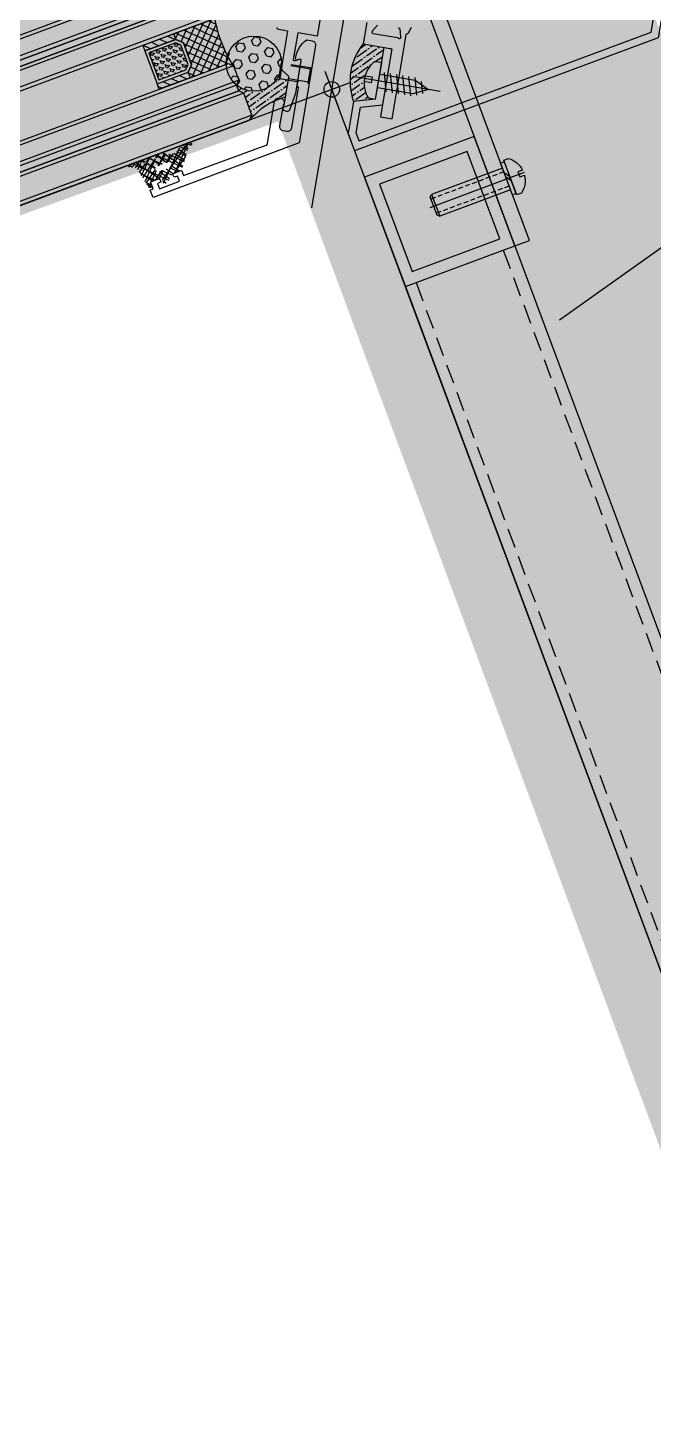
# Model space of a CAD drawing. Extents: x 12199666 to 24617114, y 1197707 to 2548648.
# Drawn here: x 12304635.5 to 12304796.1, y 1248420.5 to 1248774.6 of the extents above; entities that cross this region are included whole.
import ezdxf

# ---------------------------------------------------------------- set-up
doc = ezdxf.new("R2010")
doc.units = 0
doc.header["$LTSCALE"] = 10
doc.header["$MEASUREMENT"] = 0
for name, pattern in [('TX-PLAN-T1-F11$0$ACAD_ISO04W100', [30, 24, -3, 0, -3]), ('TX-PLAN-T1-F11$0$CENTER', [2, 1.25, -0.25, 0.25, -0.25]), ('TX-PLAN-T1-F11$0$CENTER-PISA', [11, 6, -2, 1, -2]), ('TX-PLAN-T1-F11$0$CENTER2', [1.125, 0.75, -0.125, 0.125, -0.125]), ('TX-PLAN-T1-F11$0$DASHED', [0.75, 0.5, -0.25]), ('TX-PLAN-T1-F11$0$HIDDEN', [0.375, 0.25, -0.125]), ('TX-PLAN-T1-F11$0$HIDDEN-PISA', [4.5, 2.5, -2])]:
    doc.linetypes.add(name, pattern=pattern)
doc.layers.add('TX-PLAN-T1-F11$0$_EDO-ALUMINIUM-SECTION', color=90, linetype='Continuous', lineweight=30)
doc.layers.add('TX-PLAN-T1-F11$0$幕墙线', color=114, linetype='Continuous', lineweight=30)
for name, color, linetype in [('TX-PLAN-T1-F11$0$AXIS', 3, 'Continuous'), ('TX-PLAN-T1-F11$0$CW', 4, 'Continuous'), ('TX-PLAN-T1-F11$0$F-Alum', 4, 'Continuous'), ('TX-PLAN-T1-F11$0$F-center', 6, 'TX-PLAN-T1-F11$0$ACAD_ISO04W100'), ('TX-PLAN-T1-F11$0$F-dashed line', 8, 'TX-PLAN-T1-F11$0$DASHED'), ('TX-PLAN-T1-F11$0$F-dim', 1, 'Continuous'), ('TX-PLAN-T1-F11$0$F-Glass', 5, 'Continuous'), ('TX-PLAN-T1-F11$0$F-seslants', 8, 'Continuous'), ('TX-PLAN-T1-F11$0$F_MISC', 8, 'Continuous'), ('TX-PLAN-T1-F11$0$Hatch', 8, 'Continuous'), ('TX-PLAN-T1-F11$0$Hatch @ 1 VP1', 8, 'Continuous'), ('TX-PLAN-T1-F11$0$Hatch @ 1 VPModel', 8, 'Continuous'), ('TX-PLAN-T1-F11$0$PJ', 4, 'Continuous'), ('TX-PLAN-T1-F11$0$TC', 4, 'Continuous'), ('TX-PLAN-T1-F11$0$中心线', 1, 'TX-PLAN-T1-F11$0$CENTER2'), ('TX-PLAN-T1-F11$0$虚线', 8, 'TX-PLAN-T1-F11$0$HIDDEN'), ('TX-PLAN-T1-F11$0$螺栓钉类', 241, 'Continuous')]:
    doc.layers.add(name, color=color, linetype=linetype)
doc.layers.add('TX-PLAN-T1-F11$0$bangong', color=5, linetype='Continuous', true_color=0x0000ff)

# ---------------------------------------------------------------- blocks, each defined once
blk = doc.blocks.new('*U340')
at = {"layer": 'TX-PLAN-T1-F11$0$Hatch @ 1 VP1'}
h = blk.add_hatch(dxfattribs=at)
h.set_pattern_fill('M_GASKET-PISA', color=256, style=0, pattern_type=2)
h.set_pattern_definition([(35.42361603529756, (46.60972058696914, 1.263505759628975), (-0.8694256507828639, 1.222333439680349), []), (125.4236160352975, (46.60972058696914, 1.263505759628975), (-1.222333439680349, -0.8694256507828639), [])])
edge = h.paths.add_edge_path()
edge.add_arc((-1.005758292417113, 2.700000001565058), 1.500000000000064, 269.9999999999914, 310.5724313148193)
edge.add_line((-0.03014508089836454, 1.560623478412708), (1.229683999648614, 2.639376524703948))
edge.add_arc((2.205297211167363, 1.500000001551598), 1.500000000000089, 89.99999999999142, 130.5724313148186, ccw=False)
edge.add_line((2.20529721116759, 3.000000001551598), (2.741785272946117, 3.00000000156524))
edge.add_arc((2.741785272946345, 6.00000000156524), 3.000000000000028, 269.9999999999956, 323.2382780301331)
edge.add_line((5.145179432466875, 4.204534459154274), (7.713046174758574, 7.641857975019775))
edge.add_arc((7.793159313408751, 7.58200912360553), 0.09999999999985255, 115.93827802975, 143.2382780298942, ccw=False)
edge.add_line((7.749419046879666, 7.671935699677306), (9.503507258835953, 8.525123814462859))
edge.add_arc((9.394279516007828, 8.750000003056812), 0.249999999999963, 295.9069544241082, 449.9999999998437)
edge.add_line((9.39427951600851, 9.000000003056812), (6.620583798811595, 9.000000003062269))
edge.add_line((6.620583798811595, 9.000000003062269), (4.773622509620282, 8.04671219667307))
edge.add_arc((3.62699862340969, 10.26825527831079), 2.499999999999945, 214.0621029693552, 297.299999999996, ccw=False)
edge.add_arc((1.307391891253701, 8.70000000312939), 0.2999999999997213, 34.06210296926611, 89.99999999978287)
edge.add_line((1.307391891254838, 9.000000003128662), (-1.589216802361761, 9.000000003135028))
edge.add_arc((-1.589216802362216, 8.750000003135028), 0.2499999999999152, 89.99999999989583, 256.4770942316625)
edge.add_line((-1.64767532243286, 8.506930874220416), (-0.02726917610675628, 8.096945104279257))
edge.add_arc((-0.05179766443939116, 7.999999999915417), 0.0999999999999834, -90.00000000013023, 75.80132993312759, ccw=False)
edge.add_line((-0.05179766443961853, 7.899999999915053), (-0.108955418213327, 7.899999999915053))
edge.add_arc((-0.1089554182137817, 10.39999999991505), 2.499999999999434, 215.2344178976467, 270.00000000001046, ccw=False)
edge.add_arc((-2.2326314786485, 8.900000003135574), 0.1000000000007252, 35.234417898605, 90.00000000078164)
edge.add_line((-2.232631478649864, 9.000000003135938), (-4.881168839528527, 9.000000003142304))
edge.add_arc((-4.881168839528982, 8.750000003142304), 0.2500000000000154, 89.99999999989578, 256.4770942317193)
edge.add_line((-4.939627359599399, 8.506930874227692), (-3.319221213273295, 8.096945104286533))
edge.add_arc((-3.34374970160593, 7.999999999922693), 0.0999999999999834, -90.00000000013023, 75.80132993312759, ccw=False)
edge.add_line((-3.343749701606157, 7.899999999922329), (-3.400907455379411, 7.899999999922329))
edge.add_arc((-3.400907455379865, 10.39999999992233), 2.499999999999949, 214.3262280799825, 270.0000000000104, ccw=False)
edge.add_arc((-5.548092091564513, 8.933849210224253), 0.1000000000000372, 34.32622808016425, 110.1544525972612)
edge.add_arc((-6.443927377176806, 11.37464398673728), 2.499999999999543, 265.3665045616222, 290.154452597025, ccw=False)
edge.add_line((-6.645881460149894, 8.88281442828611), (-8.091786761774756, 9.000000003144123))
edge.add_arc((-8.111982170071997, 8.750817047299279), 0.2499999999999778, 85.36650456163848, 250.7880419743665)
edge.add_line((-8.194248104436383, 8.514740119067937), (-7.412072788158412, 8.239907198840228))
edge.add_arc((-8.075076055456293, 6.352997909141777), 1.999999999999966, 8.473551534714375, 70.64005609634751, ccw=False)
edge.add_line((-6.096908078050546, 6.64770361517094), (-5.244518011203127, 2.024790390883936))
edge.add_arc((-4.749999999999773, 2.098627621301603), 0.5000000000001517, 188.4921821239047, 359.9999999997688)
edge.add_line((-4.249999999999773, 2.098627621299784), (-4.249999999999773, 2.700000001565058))
edge.add_arc((-3.949999999999818, 2.700000001565058), 0.3000000000000682, 90, 180.0000000000217, ccw=False)
edge.add_line((-3.949999999999818, 3.00000000156524), (-1.55130166063168, 3.00000000156524))
edge.add_arc((-1.55130166063168, 2.700000001565058), 0.3000000000000966, 2.7114310796605423e-11, 90, ccw=False)
edge.add_line((-1.251301660631498, 2.700000001565058), (-1.251301660631498, 1.400000001564877))
edge.add_arc((-1.051301660631452, 1.400000001564877), 0.1999999999999602, 180.0000000000408, 270)
edge.add_line((-1.051301660631452, 1.200000001565058), (-1.00575829241734, 1.200000001565058))
edge = h.paths.add_edge_path(flags=16)
edge.add_arc((-1.310476532774146, 5.200000001565058), 0.4999999999999456, 188.3111422397304, 269.9999999999739)
edge.add_line((-1.310476532774373, 4.700000001565058), (1.520024613216037, 4.700000001565058))
edge.add_arc((1.520024613216037, 5.200000001565058), 0.4999999999999762, 270, 323.238278030144)
edge.add_line((1.920590306469421, 4.900755744496564), (2.29411737345049, 5.400755744496564))
edge.add_arc((1.893551680196879, 5.700000001565058), 0.5000000000000022, 323.2382780301569, 450)
edge.add_line((1.893551680196879, 6.200000001565058), (-1.456559369031083, 6.200000001565058))
edge.add_arc((-1.456559369031311, 5.700000001565058), 0.4999999999998603, 89.99999999997395, 188.3111422397347)
edge.add_line((-1.95130821782368, 5.627725686498707), (-1.80522538156697, 5.127725686498707))
at = {"layer": 'TX-PLAN-T1-F11$0$Hatch @ 1 VPModel'}
h = blk.add_hatch(dxfattribs=at)
h.set_pattern_fill('M_GASKET-PISA', color=256, style=0, pattern_type=2)
h.set_pattern_definition([(45, (45.74999999999977, 8.999999999998408), (-1.060660171779821, 1.060660171779821), []), (135, (45.74999999999977, 8.999999999998408), (-1.060660171779821, -1.060660171779821), [])])
edge = h.paths.add_edge_path()
edge.add_arc((-1.005758292417113, 2.700000001565058), 1.500000000000064, 269.9999999999914, 310.5724313148193)
edge.add_line((-0.03014508089836454, 1.560623478412708), (1.229683999648614, 2.639376524703948))
edge.add_arc((2.205297211167363, 1.500000001551598), 1.500000000000089, 89.99999999999142, 130.5724313148186, ccw=False)
edge.add_line((2.20529721116759, 3.000000001551598), (2.741785272946117, 3.00000000156524))
edge.add_arc((2.741785272946345, 6.00000000156524), 3.000000000000028, 269.9999999999956, 323.2382780301331)
edge.add_line((5.145179432466875, 4.204534459154274), (7.713046174758574, 7.641857975019775))
edge.add_arc((7.793159313408751, 7.58200912360553), 0.09999999999985255, 115.93827802975, 143.2382780298942, ccw=False)
edge.add_line((7.749419046879666, 7.671935699677306), (9.503507258835953, 8.525123814462859))
edge.add_arc((9.394279516007828, 8.750000003056812), 0.249999999999963, 295.9069544241082, 449.9999999998437)
edge.add_line((9.39427951600851, 9.000000003056812), (6.620583798811595, 9.000000003062269))
edge.add_line((6.620583798811595, 9.000000003062269), (4.773622509620282, 8.04671219667307))
edge.add_arc((3.62699862340969, 10.26825527831079), 2.499999999999945, 214.0621029693552, 297.299999999996, ccw=False)
edge.add_arc((1.307391891253701, 8.70000000312939), 0.2999999999997213, 34.06210296926611, 89.99999999978287)
edge.add_line((1.307391891254838, 9.000000003128662), (-1.589216802361761, 9.000000003135028))
edge.add_arc((-1.589216802362216, 8.750000003135028), 0.2499999999999152, 89.99999999989583, 256.4770942316625)
edge.add_line((-1.64767532243286, 8.506930874220416), (-0.02726917610675628, 8.096945104279257))
edge.add_arc((-0.05179766443939116, 7.999999999915417), 0.0999999999999834, -90.00000000013023, 75.80132993312759, ccw=False)
edge.add_line((-0.05179766443961853, 7.899999999915053), (-0.108955418213327, 7.899999999915053))
edge.add_arc((-0.1089554182137817, 10.39999999991505), 2.499999999999434, 215.2344178976467, 270.00000000001046, ccw=False)
edge.add_arc((-2.2326314786485, 8.900000003135574), 0.1000000000007252, 35.234417898605, 90.00000000078164)
edge.add_line((-2.232631478649864, 9.000000003135938), (-4.881168839528527, 9.000000003142304))
edge.add_arc((-4.881168839528982, 8.750000003142304), 0.2500000000000154, 89.99999999989578, 256.4770942317193)
edge.add_line((-4.939627359599399, 8.506930874227692), (-3.319221213273295, 8.096945104286533))
edge.add_arc((-3.34374970160593, 7.999999999922693), 0.0999999999999834, -90.00000000013023, 75.80132993312759, ccw=False)
edge.add_line((-3.343749701606157, 7.899999999922329), (-3.400907455379411, 7.899999999922329))
edge.add_arc((-3.400907455379865, 10.39999999992233), 2.499999999999949, 214.3262280799825, 270.0000000000104, ccw=False)
edge.add_arc((-5.548092091564513, 8.933849210224253), 0.1000000000000372, 34.32622808016425, 110.1544525972612)
edge.add_arc((-6.443927377176806, 11.37464398673728), 2.499999999999543, 265.3665045616222, 290.154452597025, ccw=False)
edge.add_line((-6.645881460149894, 8.88281442828611), (-8.091786761774756, 9.000000003144123))
edge.add_arc((-8.111982170071997, 8.750817047299279), 0.2499999999999778, 85.36650456163848, 250.7880419743665)
edge.add_line((-8.194248104436383, 8.514740119067937), (-7.412072788158412, 8.239907198840228))
edge.add_arc((-8.075076055456293, 6.352997909141777), 1.999999999999966, 8.473551534714375, 70.64005609634751, ccw=False)
edge.add_line((-6.096908078050546, 6.64770361517094), (-5.244518011203127, 2.024790390883936))
edge.add_arc((-4.749999999999773, 2.098627621301603), 0.5000000000001517, 188.4921821239047, 359.9999999997688)
edge.add_line((-4.249999999999773, 2.098627621299784), (-4.249999999999773, 2.700000001565058))
edge.add_arc((-3.949999999999818, 2.700000001565058), 0.3000000000000682, 90, 180.0000000000217, ccw=False)
edge.add_line((-3.949999999999818, 3.00000000156524), (-1.55130166063168, 3.00000000156524))
edge.add_arc((-1.55130166063168, 2.700000001565058), 0.3000000000000966, 2.7114310796605423e-11, 90, ccw=False)
edge.add_line((-1.251301660631498, 2.700000001565058), (-1.251301660631498, 1.400000001564877))
edge.add_arc((-1.051301660631452, 1.400000001564877), 0.1999999999999602, 180.0000000000408, 270)
edge.add_line((-1.051301660631452, 1.200000001565058), (-1.00575829241734, 1.200000001565058))
edge = h.paths.add_edge_path(flags=16)
edge.add_arc((-1.310476532774146, 5.200000001565058), 0.4999999999999456, 188.3111422397304, 269.9999999999739)
edge.add_line((-1.310476532774373, 4.700000001565058), (1.520024613216037, 4.700000001565058))
edge.add_arc((1.520024613216037, 5.200000001565058), 0.4999999999999762, 270, 323.238278030144)
edge.add_line((1.920590306469421, 4.900755744496564), (2.29411737345049, 5.400755744496564))
edge.add_arc((1.893551680196879, 5.700000001565058), 0.5000000000000022, 323.2382780301569, 450)
edge.add_line((1.893551680196879, 6.200000001565058), (-1.456559369031083, 6.200000001565058))
edge.add_arc((-1.456559369031311, 5.700000001565058), 0.4999999999998603, 89.99999999997395, 188.3111422397347)
edge.add_line((-1.95130821782368, 5.627725686498707), (-1.80522538156697, 5.127725686498707))
blk = doc.blocks.new('TX-PLAN-T1-F11$0$A$C08103915')
at = {"layer": 'TX-PLAN-T1-F11$0$Hatch'}
blk.add_blockref('*U340', (0, 0), dxfattribs=at)
blk = doc.blocks.new('*U161')
at = {"linetype": 'Continuous'}
for points in [[(-39.56000000512402, 1.000000000547189), (-39.55999967636551, 918.7199344708067), (-41.07999967636551, 918.7199344702589), (-41.08000000512402, 0.9999999999995453)], [(-14.04000000000174, 1.000000001268106), (-14.03999967124323, 918.7199344715276), (-15.55999967124323, 918.7199344715275), (-15.56000000000174, 1.000000001268219)]]:
    blk.add_hatch(color=4, dxfattribs=at).paths.add_polyline_path(points)
at = {"layer": 'TX-PLAN-T1-F11$0$TC'}
h = blk.add_hatch(dxfattribs=at)
h.set_pattern_fill('ANSI31', color=256, scale=0.5, style=0)
h.set_pattern_definition([(45, (41571.46289831595, 2291.421798867439), (-1.122532015133644, 1.122532015133644), [])])
h.paths.add_polyline_path([(-32.06000000512402, 19.99999538405465), (-32.06000001701294, 11.49999538405465), (-33.56000002024346, 11.49999538405465), (-33.56000000835455, 19.99999538405465)])
h = blk.add_hatch(dxfattribs=at)
h.set_pattern_fill('HONEY', color=256, scale=0.3, style=0)
h.set_pattern_definition([(0, (41571.46289831595, 2291.421798879027), (1.42875, 0.8248889999999999), [0.9524999999999999, -1.905]), (120, (41571.46289831595, 2291.421798879027), (-1.428749829302342, 0.8248892956570172), [0.9524999999999981, -1.904999999999996]), (59.99999999999999, (41571.46289831595, 2291.421798879027), (1.706976584081587e-07, 1.649778295657017), [-1.905, 0.9524999999999999])])
h.paths.add_polyline_path([(-24.89137084665388, 10.79999538405756), (-23.8599999967523, 11.83136623395914), (-23.8599999967523, 19.19999538405902), (-31.26000000836619, 19.19999538405902), (-31.26000000836619, 11.83136623395914), (-30.22862915846461, 10.79999538405756)])
h = blk.add_hatch(dxfattribs=at)
h.set_pattern_fill('ANSI31', color=256, scale=0.5, style=0)
h.set_pattern_definition([(45, (41571.46289831595, 2291.421798879027), (-1.122532015133644, 1.122532015133644), [])])
h.paths.add_polyline_path([(-23.06000000865286, 19.99999538405465), (-23.05999999676395, 11.49999538405465), (-21.55999999353342, 11.49999538405465), (-21.56000000542234, 19.99999538405465)])
h = blk.add_hatch(dxfattribs=at)
h.set_pattern_fill('ANSI31', color=256, scale=0.5, style=0)
h.set_pattern_definition([(45, (41571.46289831595, 2291.421798876314), (-1.122532015133644, 1.122532015133644), [])])
h.paths.add_polyline_path([(-23.05999999999447, 19.99999538405465), (-23.05999998811283, 11.49999538405465), (-21.55999998488231, 11.49999538405465), (-21.55999999676395, 19.99999538405465)])
h = blk.add_hatch(dxfattribs=at)
h.set_pattern_fill('ANSI37', color=256, scale=0.5, style=0)
h.set_pattern_definition([(45, (41571.46289831595, 2291.421798879027), (-1.122532015133644, 1.122532015133644), []), (135, (41571.46289831595, 2291.421798879027), (-1.122532015133644, -1.122532015133644), [])])
edge = h.paths.add_edge_path()
edge.add_line((-27.560000006521, 9.999995384054653), (-30.56000000835455, 9.999995384054653))
edge.add_line((-30.56000000835455, 9.999995384054653), (-32.06000000835455, 11.49999538405465))
edge.add_line((-32.06000000835455, 11.49999538405465), (-33.56000000512402, 11.49999538405465))
edge.add_line((-33.56000000512402, 11.49999538405465), (-33.56000000512402, 1.000000001267761))
edge.add_line((-33.56000000512402, 1.000000001267761), (-34.56000000512402, 1.267761007284207e-09))
edge.add_arc((-27.56000000688844, -31.14559677375994), 31.92253433623205, 77.33320347818409, 102.66679652181591, ccw=False)
edge.add_line((-20.56000000865286, 1.267761007284207e-09), (-21.56000000865286, 1.000000001267761))
edge.add_line((-21.56000000865286, 1.000000001267761), (-21.56000000865286, 11.49999538405465))
edge.add_line((-21.56000000865286, 11.49999538405465), (-23.06000000542234, 11.49999538405465))
edge.add_line((-23.06000000542234, 11.49999538405465), (-24.56000000542234, 9.999995384054653))
edge.add_line((-24.56000000542234, 9.999995384054653), (-27.560000006521, 9.999995384054653))
at = {"color": 4, "linetype": 'Continuous'}
for points in [[(-39.56000000512402, 1.000000000547189), (-39.55999967636551, 918.7199344708067), (-41.07999967636551, 918.7199344702589), (-41.08000000512402, 0.9999999999995453)], [(-14.04000000000174, 1.000000001268106), (-14.03999967124323, 918.7199344715276), (-15.55999967124323, 918.7199344715275), (-15.56000000000174, 1.000000001268219)]]:
    blk.add_lwpolyline(points, close=True, dxfattribs=at)
at = {"layer": 'TX-PLAN-T1-F11$0$F-Glass'}
for points in [[(-49.07999967636551, 918.7199344702591), (-49.08000000512402, 0.9999999999995453), (-48.08000000512402, -4.547473508864641e-13), (-42.08000000512402, -4.547473508864641e-13), (-41.08000000512402, 0.9999999999995453), (-41.07999967636551, 918.7199344702593)], [(-33.55999967636551, 918.7199344715275), (-33.56000000512402, 1.000000001267765), (-34.56000000512402, 1.267764559997886e-09), (-38.56000000512402, 5.471889608088532e-10), (-39.56000000512402, 1.000000000547189), (-39.55999967636551, 918.719934470807)], [(-21.55999967124323, 918.7199344715275), (-21.55999999999447, 1.000000001267765), (-20.55999999999447, 1.267764559997886e-09), (-16.55999999999447, 1.267764559997886e-09), (-15.55999999999447, 1.000000001267765), (-15.55999967124323, 918.7199344715275)], [(-14.03999967124323, 918.7199344715276), (-14.04000000000174, 1.000000001268106), (-13.04000000000174, 1.268105620511051e-09), (-9.040000000001742, 1.988681219700084e-09), (-8.040000000001742, 1.000000001988681), (-8.039999671243232, 918.7199344722485)]]:
    blk.add_lwpolyline(points, dxfattribs=at)
at = {"layer": 'TX-PLAN-T1-F11$0$PJ'}
for points in [[(-32.06000000512402, 19.99999538405465), (-32.06000001701294, 11.49999538405465), (-33.56000002024346, 11.49999538405465), (-33.56000000835455, 19.99999538405465)], [(-23.06000000865286, 19.99999538405465), (-23.05999999676395, 11.49999538405465), (-21.55999999353342, 11.49999538405465), (-21.56000000542234, 19.99999538405465)], [(-23.05999999999447, 19.99999538405465), (-23.05999998811283, 11.49999538405465), (-21.55999998488231, 11.49999538405465), (-21.55999999676395, 19.99999538405465)]]:
    blk.add_lwpolyline(points, close=True, dxfattribs=at)
at = {"layer": 'TX-PLAN-T1-F11$0$PJ', "ltscale": 3}
for points in [[(-24.55999999676395, 9.999995384054653), (-23.05999999676395, 11.49999538405465), (-23.05999999676395, 19.99999538405465), (-32.06000000835455, 19.99999538405465), (-32.06000000835455, 11.49999538405465), (-30.56000000835455, 9.999995384054653)], [(-24.89137084665388, 10.79999538405756), (-23.8599999967523, 11.83136623395914), (-23.8599999967523, 19.19999538405902), (-31.26000000836619, 19.19999538405902), (-31.26000000836619, 11.83136623395914), (-30.22862915846461, 10.79999538405756)]]:
    blk.add_lwpolyline(points, close=True, dxfattribs=at)
at = {"layer": 'TX-PLAN-T1-F11$0$PJ'}
blk.add_lwpolyline([(-27.560000006521, 9.999995384054653), (-30.56000000835455, 9.999995384054653), (-32.06000000835455, 11.49999538405465), (-33.56000000512402, 11.49999538405465), (-33.56000000512402, 1.000000001267761), (-34.56000000512402, 1.267761007284207e-09, -0.1109910802000259), (-20.56000000865286, 1.267761007284207e-09), (-21.56000000865286, 1.000000001267761), (-21.56000000865286, 11.49999538405465), (-23.06000000542234, 11.49999538405465), (-24.56000000542234, 9.999995384054653)], format="xyb", close=True, dxfattribs=at)
at = {"layer": 'TX-PLAN-T1-F11$0$TC', "color": 9, "linetype": 'Continuous'}
for p, q in [((-48.08000000512402, -4.547473508864641e-13), (-48.07999967636551, 918.7199344702591)), ((-42.08000000512402, -4.547473508864641e-13), (-42.07999967636551, 918.7199344702593)), ((-38.56000000512402, 5.471889608088532e-10), (-38.55999967636551, 918.719934470807)), ((-34.56000000512402, 1.267764559997886e-09), (-34.55999967636551, 918.7199344715275)), ((-20.55999999999447, 1.267764559997886e-09), (-20.55999967124323, 918.7199344715275)), ((-16.55999999999447, 1.267764559997886e-09), (-16.55999967124323, 918.7199344715275)), ((-13.04000000000174, 1.268105620511051e-09), (-13.03999967124323, 918.7199344715276)), ((-9.040000000001742, 1.988681219700084e-09), (-9.039999671243232, 918.7199344722485))]:
    blk.add_line(p, q, dxfattribs=at)
blk = doc.blocks.new('TX-PLAN-T1-F11$0$A$C3FFC0167')
at = {"layer": 'TX-PLAN-T1-F11$0$F-dim'}
for p, q in [((0, 5), (0, -5)), ((-5, 0), (5, 0))]:
    blk.add_line(p, q, dxfattribs=at)
blk.add_circle((0, 0), 2, dxfattribs=at)
blk = doc.blocks.new('TX-PLAN-T1-F11$0$TY001')
at = {"layer": 'TX-PLAN-T1-F11$0$F-seslants'}
h = blk.add_hatch(dxfattribs=at)
h.set_pattern_fill('ANSI36', color=256, scale=10)
h.set_pattern_definition([(45, (53159.15010211314, 73373.3115634953), (0.6629126073623882, 2.430679560328757), [3.125, -0.625, 0, -0.625])])
h.paths.add_polyline_path([(1475.741659829626, -3.000238316584728), (1475.735380750382, -3.023698362056166), (1476.4957483178, -4.339844692236511), (1477.861875881907, -4.705488615596551), (1480.863326804014, -9.900803077907767), (1480.49768288061, -11.2669306419848, -0.108700271728402), (1486.044363597874, -5.352547239250271, -0.38366498551135), (1487.038812711835, -4.457765866041882), (1487.484396133805, -4.457765866041882, -0.0157503687940426), (1488.538812711835, -3.909441482843249), (1488.538812711835, 0.5262378203333355), (1486.361720151734, 0.5262378203333355), (1486.028386818245, 0.8595711536618182), (1486.028386818245, 1.287237766606268, -0.485481439502047)])
at = {"layer": 'TX-PLAN-T1-F11$0$Hatch'}
h = blk.add_hatch(dxfattribs=at)
h.set_pattern_fill('HEX', color=256, scale=10)
h.set_pattern_definition([(0, (53159.15010211314, 73373.3115634953), (0, 2.165063509461096), [1.25, -2.5]), (120, (53159.15010211314, 73373.3115634953), (-1.875, -1.082531754730548), [1.249999999999995, -2.499999999999991]), (59.99999999999999, (53160.40010211314, 73373.3115634953), (-1.875, 1.082531754730549), [1.25, -2.5])])
edge = h.paths.add_edge_path()
edge.add_arc((1479.197548260214, 3.192174270108808), 7.091483518212044, 0, 360)
at = {"color": 8, "linetype": 'TX-PLAN-T1-F11$0$DASHED'}
for p, q in [((1493.666666785255, 4.192904487004853), (1486.028386818245, 4.192904487004853)), ((1486.361720151734, 4.526237820333336), (1486.361720151734, 0.5262378203333355)), ((1493.666666785255, 4.526237820333336), (1493.666666785255, 0.5262378203333355)), ((1493.666666785255, 0.8595711536618182), (1486.028386818245, 0.8595711536618182))]:
    blk.add_line(p, q, dxfattribs=at)
blk.add_lwpolyline([(1493.666666785255, 0.5262378203333355), (1494.000000118744, 0.8595711536618182), (1494.000000118744, 4.192904487004853), (1493.666666785255, 4.526237820333336), (1486.361720151734, 4.526237820333336), (1486.028386818245, 4.192904487004853), (1486.028386818245, 0.8595711536618182), (1486.361720151734, 0.5262378203333355)], close=True, dxfattribs=at)
at = {"layer": 'TX-PLAN-T1-F11$0$CW'}
blk.add_lwpolyline([(1486.28876543371, 12.88240874816256), (1486.28876543371, 3.520583901990904, 0.2535998008637027), (1486.742967582773, 2.682667017157655), (1488.311711637303, 1.660826845196425, -0.2535998008634184), (1488.538812711835, 1.241868402779801), (1488.538812711835, -6.105417568207486, 0.6457513110634008), (1489.138812711928, -7.434567830408923), (1489.525033742655, -7.434567830408923, 0.3812640285024388), (1490.319859880721, -6.725405103337835), (1491.038812711835, -2.457766181410989), (1491.038812711835, 6.022618576302193, 0.5773502691902374), (1490.588812711881, 6.282426197445602), (1489.488812711788, 5.64734090132697, -0.5773502691789958), (1489.038812711835, 5.907148522470379), (1489.038812695304, 12.88240874816256)], format="xyb", dxfattribs=at)
at = {"layer": 'TX-PLAN-T1-F11$0$F-Alum'}
for points in [[(1486.28876543371, 12.88240874816256), (1484.000000000931, 12.88240874816256, -0.4142135623049005), (1483.500000000931, 13.38240874804615)], [(1494.000000000233, -11.29273159365403), (1494.000000000233, -14.95784693870519), (1459.364570251433, -34.96751975259394), (1458.367566790199, -33.23370628349949), (1459.061065752059, -32.83488403110823), (1458.186207251158, -31.3134427924233, -0.4142135623806517), (1458.259876428638, -31.04036248865305), (1460.036967519438, -30.01838046619378, -0.4142135623665316), (1460.310047823237, -30.09204964365927), (1460.708870075876, -30.78554860601434), (1459.885340058245, -31.25915003099362), (1460.610640215222, -32.52052916021785), (1465.3784455813, -29.77862617318169), (1464.653145424323, -28.51724704405933), (1463.829615406692, -28.99084846908227), (1463.430793153821, -28.29734950669808, -0.4142135623932316), (1463.504462331301, -28.02426920292783), (1465.281553422567, -27.00228718057042, -0.4142135623609854), (1465.554633726133, -27.07595635802136), (1466.180228319252, -28.1639607452089), (1485.787945640972, -16.89569973788457, 0.2684855002917078), (1486.038812711835, -16.46218758852046), (1486.038812711835, -5.457765866041882, -0.4142135623730284), (1487.038812711835, -4.457765866041882), (1487.538812711835, -4.457765866041882, -0.618033988750209), (1488.338812711881, -6.057765866047703), (1488.338812711881, -11.45776610109897, 0.4142135623723339), (1489.338812711881, -12.45776610109897), (1490.538812711835, -12.45776610109897, 0.4142135623746174), (1491.538812711835, -11.45776610109897), (1491.538812711835, -0.957765866041882), (1491.038812711835, -0.457765866041882), (1491.038812711835, 6.022618891685852, 0.5773502691897603), (1490.588812711881, 6.282426512814709), (1489.988812712021, 5.936016351304715, -0.5773502691899626), (1489.538812711835, 6.195823972433573), (1489.538812711835, 6.542234133943566, -0.2206564983027841), (1491.538812711835, 11.46063381085696), (1493.000000118511, 11.46063381085696, -0.4142135623731195), (1494.000000118511, 10.46063381085696), (1494.000000000233, -14.95784693870519)]]:
    blk.add_lwpolyline(points, format="xyb", dxfattribs=at)
blk.add_lwpolyline([(1494, 18.4824087744928), (1494, 12.88240874816256), (1489.038812695304, 12.88240874816256)], dxfattribs=at)
at = {"layer": 'TX-PLAN-T1-F11$0$F-center'}
blk.add_line((1500, -30.81192101103079), (1500, 345.6712806450087), dxfattribs=at)
at = {"layer": 'TX-PLAN-T1-F11$0$F-seslants'}
blk.add_arc((1496.712803189643, -20.91583100105345), 18.8687944706762, 115.6709090079712, 149.2449960017902, dxfattribs=at)
at = {"layer": 'TX-PLAN-T1-F11$0$Hatch'}
blk.add_circle((1479.197548260214, 3.192174270108808), 7.091483518212044, dxfattribs=at)
at = {"layer": 'TX-PLAN-T1-F11$0$F_MISC'}
for name, p, rotation in [('*U161', (1456.811700079124, 31.73098348452186), 120.0159999954288), ('TX-PLAN-T1-F11$0$A$C3FFC0167', (1500, 0), 30.01599997489868)]:
    blk.add_blockref(name, p, dxfattribs=dict(at, rotation=rotation))
at = {"layer": 'TX-PLAN-T1-F11$0$F_MISC', "extrusion": (8.775449756822412e-07, -1.518972730807466e-06, 0.9999999999984615), "rotation": 30.01599997493691}
blk.add_blockref('TX-PLAN-T1-F11$0$A$C08103915', (1463.278279498368, -31.60895130875149, 0.001316317463525519), dxfattribs=at)
blk = doc.blocks.new('TX-PLAN-T1-F11$0$#10x13_Pan-flat-3')
at = {"color": 8, "linetype": 'TX-PLAN-T1-F11$0$HIDDEN-PISA'}
for p, q in [((-1.711377303647168, 10.79835977248877), (1.327780362582416, 11.6126996170351)), ((-2.400000006142363, 9.013843874672602), (1.996997242757061, 10.19201573984174)), ((-2.40000000505097, 7.413843874674058), (2.39999999407155, 8.700000001605076)), ((-2.400000003959576, 5.813843874675513), (2.399999995162943, 7.100000001606531)), ((-2.400000002875458, 4.213843874676968), (2.399999996247061, 5.500000001607987)), ((-2.400000001784065, 2.613843874678423), (2.399999997338455, 3.900000001609442)), ((-2.400000000699947, 1.013843874672602), (2.399999998429848, 2.300000001610897))]:
    blk.add_line(p, q, dxfattribs=at)
for points in [[(-1.790000000022701, -1.251464709639549e-09), (-1.790000006294576, 9.199999998738349), (-8.869392331689596e-09, 12.99999999994179), (1.78999999370717, 9.200000001175795), (1.789999999979045, 1.178705133497715e-09)], [(-0.7499999975334504, -3.659838021652831), (-0.7499999987630872, -1.850000000558794), (0.7500000012369128, -1.849999999540159), (0.7500000024665496, -3.659838020634197)]]:
    blk.add_lwpolyline(points, dxfattribs=at)
at = {"color": 32, "flags": 128}
blk.add_lwpolyline([(-4.750000000021828, -3.281456883996725e-09), (-4.749999999090505, -1.390168597587035, 0.02044951340221976), (-4.746657334493648, -1.471864103412372, 0.04398758774826101), (-4.716998160060029, -1.644951949376264, 0.0521855455310235), (-4.643293307010026, -1.839642807550263, 0.08249689016993748), (-4.4499858410054, -2.104325317188341, 0.02582980303273893), (-4.372616108048533, -2.172696028275823, 0.07268352806201751), (-2.617075641232077, -3.194163244705123, 0.09869610361643641), (0.08183213378651999, -3.69952322718018, 0.08249638678170287), (2.347977953162626, -3.295875031042669, 0.05218730035141757), (3.66753867942316, -2.666293208916613, 0.03066688341591993), (4.372616110929812, -2.172696022316813, 0.01330350973470385), (4.413354222931957, -2.138474128398229, 0.03657129110302831), (4.515303253050661, -2.033838485651358, 0.03475147926750673), (4.597077649370476, -1.921637741856102, 0.02182096229391937), (4.640176463399257, -1.845784510762314, 0.02280395151312757), (4.677971628436353, -1.76281944513903, 0.02280645284837659), (4.708056659233989, -1.676747445577348, 0.02181846118107081), (4.729386651873938, -1.592163116256415, 0.03475398225205351), (4.74792484894715, -1.454558013821952, 0.01610989314854271), (4.750000000909495, -1.390168591096881), (4.749999999978172, 3.194145392626524e-09)], format="xyb", close=True, dxfattribs=at)
at = {"layer": 'TX-PLAN-T1-F11$0$AXIS', "color": 8, "linetype": 'TX-PLAN-T1-F11$0$CENTER-PISA'}
blk.add_line((-1.088483259081841e-08, 15.98909419596748), (4.547473508864641e-09, -6.700000000018917), dxfattribs=at)
blk = doc.blocks.new('*U194')
at = {"layer": 'TX-PLAN-T1-F11$0$中心线', "color": 1, "linetype": 'TX-PLAN-T1-F11$0$CENTER', "ltscale": 2.357947691000002}
blk.add_line((-4.263256414560601e-14, 20.90048662063384), (1.4210854715202e-14, -4.956409502317115), dxfattribs=at)
at = {"layer": 'TX-PLAN-T1-F11$0$虚线', "linetype": 'TX-PLAN-T1-F11$0$HIDDEN', "ltscale": 0.5}
for p, q in [((-1.948286311568509, 1.13686837721616e-13), (-1.948286311568566, 20.00000000000011)), ((1.948286311568523, 1.13686837721616e-13), (1.948286311568481, 20.00000000000011))]:
    blk.add_line(p, q, dxfattribs=at)
at = {"layer": 'TX-PLAN-T1-F11$0$螺栓钉类', "color": 241, "linetype": 'Continuous'}
for p, q in [((-2.40807576862025, 20.00000000000011), (-2.999791744951651, 19.40828402366867)), ((2.999791744951594, 19.40828402366867), (-2.999791744951636, 19.40828402366867)), ((-2.999791744951622, 1.13686837721616e-13), (-2.999791744951651, 19.40828402366867)), ((2.408075768620179, 20.00000000000011), (-2.408075768620321, 20)), ((2.408075768620179, 20.00000000000011), (2.999791744951594, 19.40828402366867)), ((2.999791744951636, 1.13686837721616e-13), (2.999791744951594, 19.40828402366867)), ((-0.9100693464279175, -1), (0.5333063006401062, 0)), ((0.2446311712265015, -1), (1.688006818294525, 0))]:
    blk.add_line(p, q, dxfattribs=at)
blk.add_lwpolyline([(4.350000023841858, 0), (4.350000023841858, -1), (-4.350000023841858, -1), (-4.350000023841858, 0)], close=True, dxfattribs=at)
blk.add_lwpolyline([(-4.75, -1), (4.75, -1), (4.75, -2.319999992847443, -0.2072557309237045), (0.6600000262260437, -4.663157165050507), (0.6600000262260437, -3.379999995231628), (-0.6600000262260437, -3.379999995231628), (-0.6600000262260437, -4.663157165050507, -0.2072557309237047), (-4.75, -2.319999992847443)], format="xyb", close=True, dxfattribs=at)
blk = doc.blocks.new('*U193')
at = {"layer": 'TX-PLAN-T1-F11$0$F-seslants'}
h = blk.add_hatch(dxfattribs=at)
h.set_pattern_fill('ANSI36', color=256, scale=10)
h.set_pattern_definition([(45, (51659.15010211314, 73373.3115634953), (0.6629126073623882, 2.430679560328757), [3.125, -0.625, 0, -0.625])])
h.paths.add_polyline_path([(9.31932475650683, 8.505888903877349, -0.02582980297440925), (9.387695467565209, 8.583258636601386, -0.08249689016993748), (9.65237797726877, 8.776566102431389, -0.05218554553102349), (9.847068835515529, 8.8502709553577, -0.04398758774826101), (10.02015668153763, 8.879930129667628, -0.0204495134361547), (10.10185218742117, 8.883272794206277), (11.49202078185044, 8.88327279422083), (11.49202078161761, 12.88240874800249), (6, 12.88240874816256, 0.2608104144078784), (6, -2.09538701477868), (11.49202078185044, -0.6167272057937225), (10.101852187654, -0.6167272057937225, -0.01610989316636307), (10.03746276488528, -0.6146520537877223, -0.03475398225205351), (9.89985766238533, -0.5961138566199224, -0.02181846118107081), (9.815273333108053, -0.5747838639217662, -0.02280645284837659), (9.729201333597302, -0.5446988330659224, -0.02280395151312758), (9.646236267872155, -0.5069036679778947, -0.02182096229391937), (9.570383036741987, -0.4638048538909061, -0.03475147926750674), (9.458182292990386, -0.3820304574910551, -0.03657129110302829), (9.353546650381759, -0.2800814273068681, -0.0133035096243883), (9.319324756739661, -0.2393433156394167, -0.03066688343163973), (8.825727570336312, 0.4657341165584512, -0.05218730035141757), (8.196145749185234, 1.78529484324099, -0.08249638678170287), (7.792497554561123, 4.051440662879031, -0.09869610361643641), (8.297857538796961, 6.750348437562934, -0.0726835280703614)])
at = {"layer": 'TX-PLAN-T1-F11$0$F-Alum', "flags": 128}
for points in [[(9.09255196643062, -11.85761746624485), (78.35422935755923, 28.15642345116066), (78.35422935755923, 67.55850777409796), (65.99552698526531, 88.95061007936602), (67.72729847277515, 89.95109372012666), (80.35422935755923, 68.09470547204546), (80.35422935755923, 27.00209521962097), (8.361264120787382, -14.58987259608693)], [(53.01061472645961, -31.80457267696329), (390.065040307818, -615.223651404347)], [(27.04169836640358, -46.80740425240947), (364.0961239619646, -630.2264829897904)]]:
    blk.add_lwpolyline(points, dxfattribs=at)
for points in [[(70.5967625908088, 53.70181540730118), (20.37412010924891, 24.68705649960611), (53.01061471598223, -31.80457268311875), (56.47415769123472, -29.80360540235415), (25.83863036497496, 23.22448080564209), (72.59772987198085, 50.23827243235428)], [(38.00336015643552, -5.828000438850722), (12.03444380452856, -20.8308320096985), (27.04169837292284, -46.80740424868418), (53.01061472506262, -31.80457267785096)], [(36.90642838552594, -9.926383129684837), (16.13282649754547, -21.92776378113194), (28.13863014383242, -42.70902155785006), (48.91223203204572, -30.70764090638841)]]:
    blk.add_lwpolyline(points, close=True, dxfattribs=at)
at = {"layer": 'TX-PLAN-T1-F11$0$F-Alum'}
for points in [[(14.20681490004063, 18.53064497445303, 0.2679489999965194), (14.34823619993404, 18.38922357445699), (14.51729610003531, 18.34392417444906, -0.2679490000007903), (14.6587175000459, 18.20250277446758), (15.18977779988199, 16.22055877445382, -0.06554300000034483), (15.19999999995343, 16.14291307446547), (15.19999999995343, 15.98240877444914, -0.4142139999965558), (14.89999999990687, 15.68240877446078, -0.2134220000012545), (14.67639319994487, 15.78240877445205, 0.2134219999990182), (14.45278639998287, 15.88240877444332), (8.099999999860302, 15.88240877447242, -0.4142140000029491), (7.800000000046566, 16.18240877446078), (7.800000000046566, 16.40333457446832, -0.1378519999999419), (7.843922599917278, 16.5596174744569), (8.860984503291547, 18.22612594829116, 0.5854977655323537)], [(6, 18.4824087744928), (6, 12.88240874816256), (12.98969077528454, 12.88240874795883, -0.4142135623730951), (13.48969077528454, 12.38240874795883), (13.48969077528454, -4.866727205939242), (16.49999999860302, -4.866727205939242), (16.49999999930151, 14.37491890779347), (16.5, 17.08240862868843, -0.3595081371707617), (16.74324940005317, 17.37699217445333, 0.2637249999956934), (16.96840649982914, 17.56896947445057), (17.48190779983997, 18.97980277445458, 0.08748900000110169), (17.5, 19.08240877445496, 0.414214000000818)]]:
    blk.add_lwpolyline(points, format="xyb", dxfattribs=at)
for points in [[(11.49202078185044, -0.6167272057937225), (11.49202078161761, 12.88240874814801), (13.48969077528454, 12.88240874817711), (13.48969077528454, -1.772401534864912)], [(11.49202078185044, -0.6167272057937225), (6, -2.09538701477868), (6, -10.50267945055384), (8.361264120787382, -14.58987259608693)], [(9.09255196643062, -11.85761746624485), (8, -9.966481752388063), (8, -3.249715246318374), (13.48969077528454, -1.772401534864912)]]:
    blk.add_lwpolyline(points, dxfattribs=at)
at = {"layer": 'TX-PLAN-T1-F11$0$F-center'}
blk.add_line((0, -30.81192101103079), (0, 345.6712806450087), dxfattribs=at)
at = {"layer": 'TX-PLAN-T1-F11$0$F-dashed line', "flags": 128}
for points in [[(50.2786876456812, -33.38286887168942), (387.3331132275052, -616.8019476004993)], [(29.57848780532368, -45.34184349645511), (366.632913393667, -628.760922236208)]]:
    blk.add_lwpolyline(points, dxfattribs=at)
at = {"layer": 'TX-PLAN-T1-F11$0$Hatch'}
blk.add_arc((19.38038502889685, 5.393510866648285), 15.33356758874301, 150.764598416439, 209.2354015835611, dxfattribs=at)
at = {"layer": 'TX-PLAN-T1-F11$0$F_MISC'}
for name, p, rotation in [('TX-PLAN-T1-F11$0$#10x13_Pan-flat-3', (11.49202078185044, 4.133272794191726), 269.9999999616367), ('TX-PLAN-T1-F11$0$A$C3FFC0167', (0, 0), 30.01599997489868), ('*U194', (48.04860581387766, -15.21952834243712), 120.0159999850837)]:
    blk.add_blockref(name, p, dxfattribs=dict(at, rotation=rotation))
blk = doc.blocks.new('TX-PLAN-T1-F11$0$A$C21521A5F')
at = {"rotation": 90}
for name, p in [('*U193', (388.7170751225203, 7760.219757124782, 0.0004146164392175001)), ('TX-PLAN-T1-F11$0$TY001', (388.7170751225203, 6260.219757124782, 0.0004146164392175001))]:
    blk.add_blockref(name, p, dxfattribs=at)
blk = doc.blocks.new('TX-PLAN-T1-F11$0$标准层幕墙0118')
at = {"color": 3, "rotation": 270}
blk.add_blockref('TX-PLAN-T1-F11$0$A$C21521A5F', (4239.780242875684, -661.2834627595585, -0.0004146164392191649), dxfattribs=at)
blk = doc.blocks.new('TX-PLAN-T1-F11')
at = {"layer": 'TX-PLAN-T1-F11$0$bangong'}
h = blk.add_hatch(dxfattribs=at)
h.set_pattern_fill('ANSI31', color=256, scale=100)
h.set_pattern_definition([(35.42361568638237, (12267498.76065116, 1237188.209494983), (-92.0142139200649, 129.363622926511), [])])
h.paths.add_polyline_path([(12311684.18336611, 1287370.210507017), (12310206.36976081, 1278610.927855134), (12302958.7966133, 1279833.690537009), (12302775.84162168, 1278749.276510726), (12300113.46885065, 1279198.456067521), (12299082.01873722, 1273084.854827092), (12299673.66233511, 1272985.036269651), (12298342.75916021, 1265096.519714597), (12297751.20815149, 1265196.322650944), (12297252.11954068, 1262238.129415706), (12297843.6397387, 1262138.331677556), (12297460.90569874, 1259869.79413769), (12299531.67664484, 1259520.426090187), (12299348.73406536, 1258436.086736571), (12307533.15646735, 1257055.260102745), (12306093.66360394, 1248523.111785988), (12305034.8156649, 1248138.598779066), (12304987.2896874, 1248120.884374847), (12304730.88532002, 1248810.1552251), (12304726.2279362, 1248813.755302423), (12304668.76189766, 1248792.335929501), (12303555.71862895, 1248388.142278736), (12303508.19265145, 1248370.427874517), (12303251.78828407, 1249059.69872477), (12303247.13090024, 1249063.298802093), (12303189.66486171, 1249041.879429172), (12302076.62159299, 1248637.685778406), (12302029.09561549, 1248619.971374187), (12301772.69124811, 1249309.242224441), (12301768.03386428, 1249312.842301764), (12301710.56782575, 1249291.422928842), (12300597.52455704, 1248887.229278077), (12300549.99857954, 1248869.514873858), (12300293.59421215, 1249558.785724111), (12300288.93682833, 1249562.385801434), (12300231.47078979, 1249540.966428512), (12299118.42752108, 1249136.772777747), (12299070.90154358, 1249119.058373528), (12298814.4971762, 1249808.329223781), (12298809.83979237, 1249811.929301104), (12298752.37375384, 1249790.509928182), (12297639.33048512, 1249386.316277418), (12297591.80450763, 1249368.601873198), (12297335.40014024, 1250057.872723451), (12297330.74275642, 1250061.472800774), (12297273.27671788, 1250040.053427853), (12296160.23344917, 1249635.859777088), (12296112.70747167, 1249618.145372869), (12295856.30310429, 1250307.416223122), (12295851.64572046, 1250311.016300445), (12295794.17968193, 1250289.596927523), (12294681.13641321, 1249885.403276758), (12294633.61043572, 1249867.688872539), (12294377.20606833, 1250556.959722792), (12294372.54868451, 1250560.559800115), (12294315.08264597, 1250539.140427193), (12293202.03937726, 1250134.946776428), (12293154.51339976, 1250117.232372209), (12292896.37247753, 1250811.171460559), (12292836.97187973, 1250784.745247274), (12291908.2772282, 1250382.531343024), (12291867.16237681, 1250364.240115792), (12291547.28495182, 1251083.257633011), (12291482.39475784, 1251070.585970619), (12290489.94021968, 1250886.969781256), (12290445.77444349, 1250878.345152928), (12290294.64825905, 1251652.245776173), (12290228.30317677, 1251656.873738757), (12289222.19786628, 1251737.079845253), (12289177.30695085, 1251740.211252583), (12289232.17744772, 1252526.818223604), (12289169.30588734, 1252548.50358447), (12288218.47681304, 1252887.037167406), (12288175.93617847, 1252901.710081621), (12288433.044248, 1253647.133946957), (12288377.95346105, 1253684.391069287), (12287547.54072607, 1254258.059618989), (12287510.26477772, 1254283.268817198), (12287951.9962696, 1254936.441525879), (12287908.46045644, 1254986.717971193), (12287255.35459211, 1255756.220177345), (12287225.89705826, 1255790.238609117), (12287822.05035732, 1256306.464815688), (12287791.11153031, 1256365.586334077), (12287330.16118586, 1257267.991576919), (12287309.29652999, 1257307.862194365), (12288006.71543675, 1257672.827836192), (12287983.76926086, 1257734.390134638), (12287579.57561009, 1258847.433403349), (12287561.86120587, 1258894.959380847), (12288251.13205613, 1259151.363748232), (12288254.73213345, 1259156.021132058), (12288233.31276053, 1259213.487170594), (12287829.11910976, 1260326.530439305), (12287811.40470554, 1260374.056416802), (12288500.6755558, 1260630.460784187), (12288504.27563312, 1260635.118168013), (12288482.8562602, 1260692.584206549), (12288078.66260943, 1261805.62747526), (12288060.94820521, 1261853.153452758), (12288750.21905547, 1262109.557820143), (12288753.81913279, 1262114.215203969), (12288732.39975987, 1262171.681242505), (12288328.2061091, 1263284.724511216), (12288310.49170488, 1263332.250488713), (12288999.76255514, 1263588.654856098), (12289003.36263246, 1263593.312239924), (12288981.94325954, 1263650.77827846), (12288577.74960877, 1264763.821547171), (12288560.03520455, 1264811.347524669), (12289249.30605481, 1265067.751892054), (12289252.90613213, 1265072.40927588), (12289231.48675921, 1265129.875314416), (12288827.29310844, 1266242.918583128), (12288809.57870422, 1266290.444560624), (12289498.84955448, 1266546.848928009), (12289502.4496318, 1266551.506311836), (12289481.03025888, 1266608.972350372), (12289076.83660812, 1267722.015619083), (12289059.12220389, 1267769.54159658), (12289748.39305415, 1268025.945963965), (12289751.99313147, 1268030.603347791), (12289730.57375855, 1268088.069386327), (12289326.38010778, 1269201.112655038), (12289308.66570356, 1269248.638632536), (12289997.93655382, 1269505.042999921), (12290001.53663114, 1269509.700383747), (12289980.11725822, 1269567.166422283), (12289575.92360746, 1270680.209690994), (12289558.20920323, 1270727.735668491), (12290247.48005349, 1270984.140035876), (12290251.08013081, 1270988.797419702), (12290229.66075789, 1271046.263458238), (12289825.46710713, 1272159.306726949), (12289807.7527029, 1272206.832704447), (12290497.02355316, 1272463.237071831), (12290500.62363048, 1272467.894455658), (12290479.20425756, 1272525.360494193), (12290075.0106068, 1273638.403762905), (12290057.29620258, 1273685.929740402), (12290746.56705283, 1273942.334107787), (12290750.16713015, 1273946.991491613), (12290728.74775723, 1274004.457530149), (12290324.55410647, 1275117.500798861), (12290306.83970224, 1275165.026776358), (12290996.1105525, 1275421.431143743), (12290999.71062982, 1275426.088527569), (12290978.2912569, 1275483.554566104), (12290574.09760614, 1276596.597834816), (12290556.38320192, 1276644.123812313), (12291245.65405217, 1276900.528179698), (12291249.25412949, 1276905.185563524), (12291227.83475657, 1276962.65160206), (12290823.64110581, 1278075.694870772), (12290805.92670159, 1278123.220848269), (12291495.19755184, 1278379.625215654), (12291498.79762916, 1278384.28259948), (12291477.37825624, 1278441.748638015), (12291073.18460548, 1279554.791906727), (12291055.47020126, 1279602.317884224), (12291744.74105151, 1279858.722251609), (12291748.34112883, 1279863.379635435), (12291726.92175591, 1279920.845673971), (12291322.72810515, 1281033.888942682), (12291305.01370093, 1281081.41492018), (12291994.28455118, 1281337.819287565), (12291997.8846285, 1281342.47667139), (12291976.46525558, 1281399.942709927), (12291572.27160482, 1282512.985978638), (12291554.5572006, 1282560.511956135), (12292243.82805085, 1282816.91632352), (12292247.42812817, 1282821.573707346), (12292226.00875525, 1282879.039745882), (12291821.81510449, 1283992.083014593), (12291804.10070027, 1284039.608992091), (12292498.03978862, 1284297.749914323), (12292471.61357533, 1284357.150512126), (12292069.39967108, 1285285.845163663), (12292051.10844385, 1285326.960015052), (12292770.12596107, 1285646.837440036), (12292757.45429868, 1285711.727634011), (12292573.83810931, 1286704.182172203), (12292565.21348099, 1286748.347948364), (12293339.11410423, 1286899.474132803), (12293343.74206681, 1286965.819215085), (12293423.94817331, 1287971.924525595), (12293427.07958064, 1288016.815441009), (12294213.68655166, 1287961.944944136), (12294235.37191253, 1288024.816504517), (12294573.90549546, 1288975.645578815), (12294588.57840968, 1289018.186213379), (12295334.00227501, 1288761.078143854), (12295371.25939735, 1288816.168930813), (12295944.92794704, 1289646.581665778), (12295970.13714526, 1289683.857614139), (12296623.30985394, 1289242.126122254), (12296673.58629925, 1289285.661935416), (12297443.0885054, 1289938.767799751), (12297477.10693717, 1289968.225333601), (12297993.33314375, 1289372.072034538), (12298052.45466213, 1289403.010861539), (12298954.85990498, 1289863.961205998), (12298994.73052242, 1289884.825861866), (12299359.69616425, 1289187.406955099), (12299421.2584627, 1289210.353130996), (12300534.30173141, 1289614.546781761), (12300581.8277089, 1289632.261185981), (12300838.23207629, 1288942.990335727), (12300842.88946012, 1288939.390258404), (12300900.35549865, 1288960.809631326), (12302013.39876736, 1289365.003282091), (12302060.92474486, 1289382.71768631), (12302317.32911224, 1288693.446836057), (12302321.98649607, 1288689.846758734), (12302379.45253461, 1288711.266131656), (12303492.49580332, 1289115.459782421), (12303540.02178081, 1289133.17418664), (12303796.4261482, 1288443.903336386), (12303801.08353203, 1288440.303259063), (12303858.54957056, 1288461.722631985), (12304971.59283927, 1288865.91628275), (12305019.11881677, 1288883.63068697), (12305275.52318416, 1288194.359836716), (12305280.18056798, 1288190.759759393), (12305337.64660652, 1288212.179132315), (12306450.68987523, 1288616.37278308), (12306498.21585273, 1288634.0871873), (12306754.62022011, 1287944.816337046), (12306759.27760394, 1287941.216259723), (12306816.74364247, 1287962.635632645), (12307929.78691119, 1288366.82928341), (12307977.31288868, 1288384.543687629), (12308233.71725607, 1287695.272837376), (12308238.37463989, 1287691.672760052), (12308295.84067843, 1287713.092132974), (12309408.88394714, 1288117.285783739), (12309456.40992464, 1288135.000187959), (12309712.81429202, 1287445.729337705), (12309717.47167585, 1287442.129260382), (12309774.93771438, 1287463.548633304), (12310887.9809831, 1287867.74228407), (12310935.50696059, 1287885.456688289), (12311191.91132798, 1287196.185838035), (12311196.5687118, 1287192.585760712), (12311254.03475034, 1287214.005133634)])
at = {"layer": 'TX-PLAN-T1-F11$0$bangong', "const_width": 100}
blk.add_lwpolyline([(12308620.76584129, 1247867.476890152), (12307993.00973681, 1247639.511779728), (12307945.48375932, 1247621.797375508), (12307689.07939193, 1248311.068225762), (12307684.4220081, 1248314.668303085), (12307626.95596957, 1248293.248930163), (12306513.91270086, 1247889.055279398), (12306466.38672336, 1247871.340875179), (12306209.98235598, 1248560.611725432), (12306205.32497215, 1248564.211802755), (12306147.85893361, 1248542.792429833), (12305034.8156649, 1248138.598779068), (12304987.2896874, 1248120.884374849), (12304730.88532002, 1248810.155225102), (12304726.2279362, 1248813.755302425), (12304668.76189766, 1248792.335929503), (12303555.71862895, 1248388.142278738)], dxfattribs=at)
at = {"layer": 'TX-PLAN-T1-F11$0$幕墙线'}
blk.add_lwpolyline([(12320853.42358575, 1246069.463993158), (12319874.15551759, 1245556.942988943), (12319504.51685508, 1246263.291677854), (12318287.46267927, 1245809.710601544), (12318025.41949917, 1246512.835058284), (12316808.36415329, 1246059.258099326), (12316546.32246322, 1246762.378557954), (12315329.26860736, 1246308.797600885), (12315067.22542752, 1247011.922057721), (12313850.17157141, 1246558.341100555), (12313588.12839157, 1247261.465557391), (12312371.07304542, 1246807.888598337), (12312109.03135535, 1247511.009056965), (12310891.9774995, 1247057.428099896), (12310629.93431965, 1247760.552556732), (12309412.88046354, 1247306.971599566), (12309150.8372837, 1248010.096056402), (12307933.78342759, 1247556.515099236), (12307671.74024774, 1248259.639556072), (12306454.68639163, 1247806.058598906), (12306192.64321179, 1248509.183055742), (12304975.58935568, 1248055.602098577), (12304713.54617583, 1248758.726555413), (12303496.49231972, 1248305.145598247)], dxfattribs=at)
at = {"layer": 'TX-PLAN-T1-F11$0$_EDO-ALUMINIUM-SECTION', "rotation": 350.4236156863823}
blk.add_blockref('TX-PLAN-T1-F11$0$标准层幕墙0118', (12293055.45042718, 1251790.443008234), dxfattribs=at)

msp = doc.modelspace()

# ---------------------------------------------------------------- block references
msp.add_blockref('TX-PLAN-T1-F11', (0, 0))

doc.saveas('drawing.dxf')
